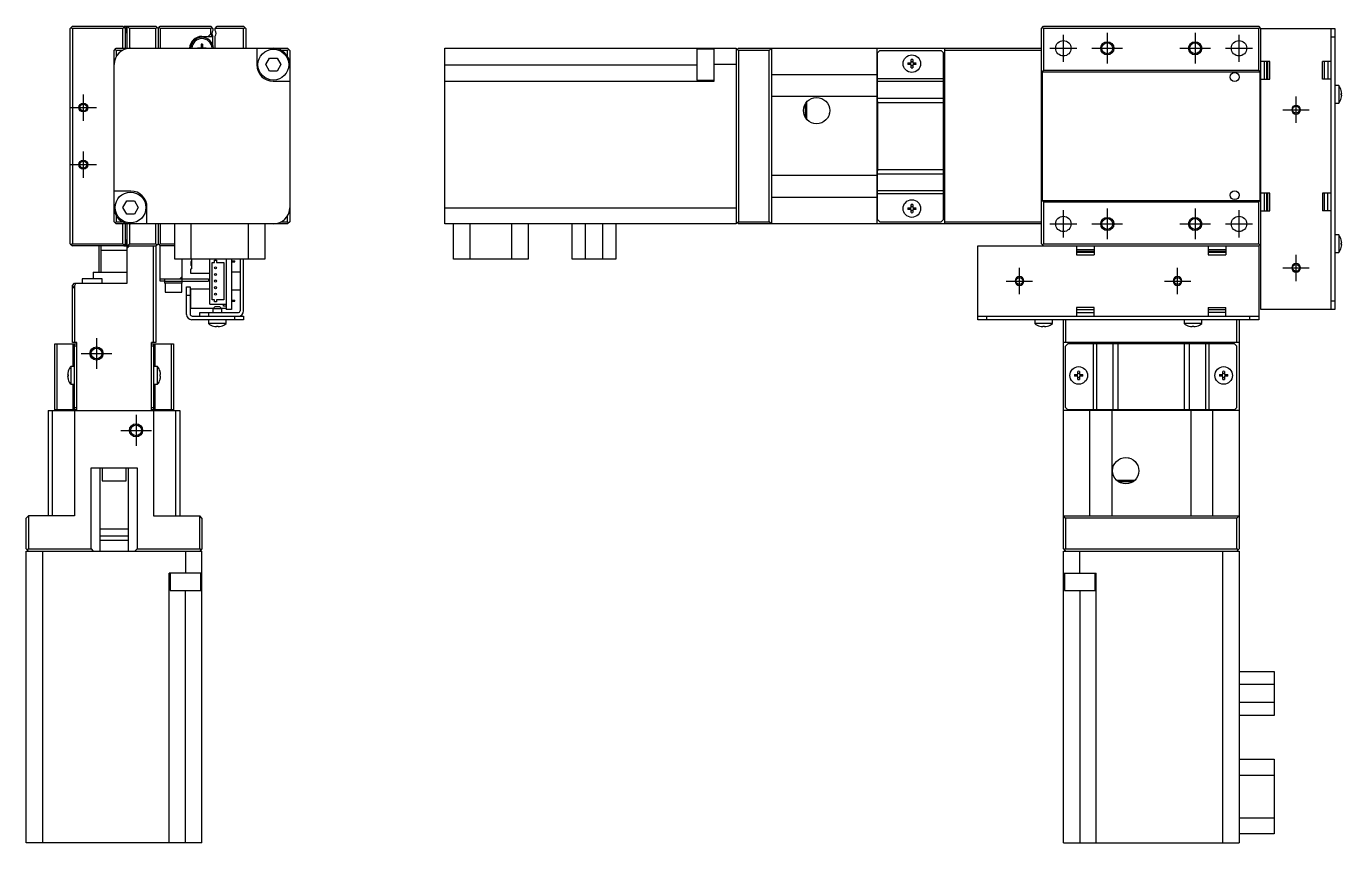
# Model space of a CAD drawing. Extents: x 0 to 616, y -8 to 372.
# Drawn here: x 316.8 to 616.4, y 94.6 to 280.5 of the extents above; entities that cross this region are included whole.
import ezdxf

# ---------------------------------------------------------------- set-up
doc = ezdxf.new("R2010")
doc.units = 0
doc.header["$LTSCALE"] = 0.5
doc.linetypes.add('CENTER', pattern=[50.8, 31.75, -6.35, 6.35, -6.35])
for name, color, linetype in [('MSM_CENTER', 1, 'CENTER'), ('MSM_CONTINUOUS', 7, 'CONTINUOUS'), ('MSM_NARROW', 5, 'CONTINUOUS')]:
    doc.layers.add(name, color=color, linetype=linetype)

msp = doc.modelspace()

# ---------------------------------------------------------------- linework, layer by layer
at = {"layer": 'MSM_CENTER'}
for p, q in [((563, 278.98), (563, 271.98)), ((583, 278.98), (583, 271.98)), ((553, 272.38), (553, 278.58)), ((593, 272.38), (593, 278.58)), ((549.9, 275.48), (556.1, 275.48)), ((559.5, 275.48), (566.5, 275.48)), ((579.5, 275.48), (586.5, 275.48)), ((589.9, 275.48), (596.1, 275.48)), ((329.81, 258.98), (329.81, 264.98)), ((606, 258.48), (606, 264.48)), ((326.81, 261.98), (332.81, 261.98)), ((603, 261.48), (609, 261.48)), ((329.81, 245.98), (329.81, 251.98)), ((326.81, 248.98), (332.81, 248.98)), ((553, 232.38), (553, 238.58)), ((563, 238.98), (563, 231.98)), ((583, 238.98), (583, 231.98)), ((593, 232.38), (593, 238.58)), ((549.9, 235.48), (556.1, 235.48)), ((559.5, 235.48), (566.5, 235.48)), ((579.5, 235.48), (586.5, 235.48)), ((589.9, 235.48), (596.1, 235.48)), ((606, 222.48), (606, 228.48)), ((543, 219.48), (543, 225.48)), ((579, 219.48), (579, 225.48)), ((603, 225.48), (609, 225.48)), ((540, 222.48), (546, 222.48)), ((576, 222.48), (582, 222.48)), ((332.81, 209.48), (332.81, 202.48)), ((329.31, 205.98), (336.31, 205.98)), ((341.81, 191.98), (341.81, 184.98)), ((338.31, 188.48), (345.31, 188.48))]:
    msp.add_line(p, q, dxfattribs=at)
at = {"layer": 'MSM_CONTINUOUS'}
for p, q in [((327.31, 280.48), (326.81, 279.98)), ((326.81, 230.98), (326.81, 279.98)), ((327.06, 280.23), (327.31, 279.98)), ((327.31, 280.48), (338.81, 280.48)), ((327.31, 279.98), (327.31, 230.98)), ((338.81, 279.98), (327.31, 279.98)), ((339.31, 279.98), (338.81, 280.48)), ((338.81, 279.98), (339.06, 280.23)), ((338.81, 275.48), (338.81, 279.98)), ((338.91, 280.38), (339.11, 280.38)), ((339.01, 280.38), (339.11, 280.48)), ((339.11, 280.48), (346.31, 280.48)), ((339.41, 280.08), (339.21, 280.08)), ((339.31, 279.98), (339.31, 275.48)), ((339.31, 279.38), (339.41, 279.38)), ((339.31, 279.08), (339.61, 279.08)), ((339.41, 279.38), (339.41, 280.08)), ((339.61, 280.48), (339.61, 279.08)), ((340.31, 279.98), (339.81, 280.48)), ((339.81, 275.48), (339.81, 280.48)), ((346.31, 279.98), (340.31, 279.98)), ((340.31, 279.98), (340.31, 275.48)), ((346.81, 279.98), (346.31, 280.48)), ((346.56, 280.23), (346.31, 279.98)), ((346.31, 275.48), (346.31, 279.98)), ((346.81, 279.98), (347.31, 280.48)), ((346.81, 279.98), (346.81, 275.48)), ((347.06, 280.23), (347.31, 279.98)), ((347.31, 280.48), (358.81, 280.48)), ((347.31, 279.98), (347.31, 275.48)), ((358.81, 279.98), (347.31, 279.98)), ((358.81, 278.78), (358.21, 278.18)), ((359.31, 279.98), (358.81, 280.48)), ((358.81, 279.98), (359.06, 280.23)), ((358.81, 278.78), (358.81, 279.98)), ((359.24, 278.18), (358.81, 278.78)), ((359.31, 279.98), (359.31, 279.54)), ((359.81, 279.98), (360.31, 280.48)), ((359.81, 279.54), (359.81, 279.98)), ((366.31, 279.98), (359.81, 279.98)), ((360.31, 280.48), (366.31, 280.48)), ((366.31, 280.48), (366.81, 279.98)), ((366.31, 279.98), (366.56, 280.23)), ((366.31, 275.48), (366.31, 279.98)), ((366.81, 279.98), (366.81, 275.48)), ((548, 279.98), (548.5, 280.48)), ((548, 230.98), (548, 279.98)), ((548.25, 280.23), (548.5, 279.98)), ((548.5, 280.48), (597.5, 280.48)), ((548.5, 279.98), (548.5, 270.48)), ((597.5, 279.98), (548.5, 279.98)), ((598, 279.98), (597.5, 280.48)), ((597.5, 279.98), (597.75, 280.23)), ((597.5, 270.48), (597.5, 279.98)), ((598, 215.98), (598, 279.98)), ((598, 279.98), (614.8, 279.98)), ((614, 215.98), (614, 279.98)), ((614.8, 279.98), (614.8, 215.98)), ((339.31, 275.98), (339.43, 275.98)), ((339.43, 275.48), (339.43, 275.98)), ((356.96, 276.38), (356.67, 276.38)), ((356.67, 276.38), (356.67, 275.59)), ((356.96, 275.85), (356.67, 275.85)), ((356.81, 278.18), (359.31, 278.18)), ((356.96, 276.38), (356.96, 275.59)), ((359.31, 276.1), (359.31, 278.22)), ((359.81, 275.48), (359.81, 278.22)), ((614.8, 277.98), (614, 277.98)), ((336.81, 274.98), (337.31, 275.48)), ((336.81, 235.98), (336.81, 274.98)), ((337.31, 274.98), (337.06, 275.23)), ((337.31, 275.48), (376.31, 275.48)), ((337.31, 274.98), (337.31, 273.64)), ((338.66, 274.98), (337.31, 274.98)), ((355.81, 275.48), (355.81, 275.53)), ((356.61, 275.53), (355.81, 275.53)), ((356.34, 275.53), (356.35, 275.48)), ((357.81, 275.53), (357.02, 275.53)), ((357.28, 275.53), (357.28, 275.48)), ((357.81, 275.48), (357.81, 275.53)), ((369.33, 275.48), (369.33, 271.69)), ((371.34, 271.75), (372.21, 273.25)), ((372.21, 273.25), (373.94, 273.25)), ((373.94, 273.25), (374.81, 271.75)), ((376.31, 274.98), (374.97, 274.98)), ((376.31, 275.48), (376.81, 274.98)), ((376.56, 275.23), (376.31, 274.98)), ((376.31, 273.64), (376.31, 274.98)), ((376.81, 274.98), (376.81, 235.98)), ((412.1, 235.48), (412.1, 275.48)), ((412.1, 275.48), (478.5, 275.48)), ((469.5, 275.25), (469.5, 268.25)), ((473.5, 275.25), (469.5, 275.25)), ((473.5, 267.99), (473.5, 275.48)), ((478.5, 275.48), (478.5, 235.48)), ((479, 275.48), (478.5, 274.98)), ((478.75, 275.23), (479, 274.98)), ((479, 275.48), (548, 275.48)), ((486, 274.98), (479, 274.98)), ((479, 274.98), (479, 235.98)), ((486, 274.98), (486.5, 275.48)), ((486, 235.98), (486, 274.98)), ((486.5, 275.48), (486.5, 235.48)), ((510.5, 275.48), (510.5, 235.48)), ((511.2, 274.98), (510.7, 274.48)), ((510.7, 236.48), (510.7, 274.48)), ((511.2, 274.98), (525.2, 274.98)), ((518.3, 272.18), (518.3, 272.91)), ((518.7, 272.91), (518.7, 272.18)), ((525.7, 274.48), (525.2, 274.98)), ((525.7, 236.48), (525.7, 274.48)), ((526, 235.48), (526, 275.48)), ((548, 274.98), (526, 274.98)), ((372.21, 270.25), (371.34, 271.75)), ((373.94, 270.25), (372.21, 270.25)), ((374.81, 271.75), (373.94, 270.25)), ((412.1, 271.69), (469.5, 271.69)), ((478.5, 271.78), (473.5, 271.78)), ((510.7, 269.73), (510.5, 269.73)), ((517.57, 272.18), (518.3, 272.18)), ((518.3, 271.78), (517.57, 271.78)), ((518.3, 271.05), (518.3, 271.78)), ((518.7, 272.18), (519.43, 272.18)), ((519.43, 271.78), (518.7, 271.78)), ((518.7, 271.78), (518.7, 271.05)), ((526, 269.73), (525.7, 269.73)), ((548.5, 270.48), (548.15, 270.13)), ((548.15, 270.13), (548.15, 240.83)), ((548.15, 270.13), (597.85, 270.13)), ((548.5, 270.48), (597.5, 270.48)), ((597.85, 270.13), (597.5, 270.48)), ((597.85, 240.83), (597.85, 270.13)), ((600, 272.48), (598, 272.48)), ((598.8, 268.48), (598.8, 272.48)), ((599.3, 272.48), (599.3, 268.48)), ((599.5, 272.48), (599.5, 268.48)), ((600, 268.48), (600, 272.48)), ((612, 268.48), (612, 272.48)), ((614, 272.48), (612, 272.48)), ((612.5, 268.48), (612.5, 272.48)), ((613.2, 272.48), (613.2, 268.48)), ((373.03, 267.99), (376.81, 267.99)), ((412.1, 267.99), (473.5, 267.99)), ((469.5, 268.25), (473.5, 268.25)), ((486.5, 269.48), (510.5, 269.48)), ((510.7, 268.6), (525.7, 268.6)), ((525.7, 267.9), (510.7, 267.9)), ((526, 269.23), (525.7, 269.23)), ((598, 268.48), (600, 268.48)), ((614, 268.48), (612, 268.48)), ((615.7, 266.98), (614.8, 266.98)), ((615.7, 266.98), (615.7, 262.98)), ((510.5, 264.48), (486.5, 264.48)), ((510.7, 266.48), (510.5, 266.48)), ((510.7, 265.48), (510.5, 265.48)), ((510.7, 264.13), (525.7, 264.13)), ((525.7, 263.73), (526, 263.73)), ((616.27, 265.87), (616.27, 265.87)), ((616.27, 265.16), (616.39, 265.16)), ((616.27, 264.8), (616.27, 265.16)), ((616.39, 264.8), (616.27, 264.8)), ((616.27, 264.09), (616.27, 264.1)), ((494.3, 259.62), (494.3, 262.94)), ((494.6, 259.24), (494.6, 263.32)), ((499.7, 260.7), (499.74, 260.7)), ((499.7, 260.51), (499.7, 260.7)), ((510.66, 262.76), (510.5, 262.76)), ((510.66, 263.36), (510.66, 247.6)), ((510.7, 263.36), (510.66, 263.36)), ((510.7, 262.31), (510.66, 262.31)), ((510.7, 261.72), (510.66, 261.72)), ((525.7, 263.07), (510.7, 263.07)), ((614.8, 262.98), (615.7, 262.98)), ((510.5, 260.26), (510.66, 260.26)), ((510.5, 257.76), (510.66, 257.76)), ((525.8, 260.48), (525.7, 260.48)), ((525.8, 250.48), (525.8, 260.48)), ((526, 260.28), (525.8, 260.48)), ((510.66, 253.21), (510.5, 253.21)), ((510.66, 250.71), (510.5, 250.71)), ((510.7, 249.24), (510.66, 249.24)), ((510.7, 248.66), (510.66, 248.66)), ((525.7, 250.48), (525.8, 250.48)), ((525.8, 250.48), (526, 250.68)), ((510.5, 246.48), (486.5, 246.48)), ((510.5, 248.21), (510.66, 248.21)), ((510.66, 247.6), (510.7, 247.6)), ((510.7, 247.9), (525.7, 247.9)), ((525.7, 246.84), (510.7, 246.84)), ((526, 247.23), (525.7, 247.23)), ((340.6, 242.97), (336.81, 242.97)), ((510.5, 245.48), (510.7, 245.48)), ((510.5, 244.48), (510.7, 244.48)), ((510.7, 243.07), (525.7, 243.07)), ((338.82, 239.22), (339.68, 240.72)), ((339.68, 240.72), (341.42, 240.72)), ((341.42, 240.72), (342.28, 239.22)), ((510.5, 241.48), (486.5, 241.48)), ((510.5, 241.23), (510.7, 241.23)), ((525.7, 242.36), (510.7, 242.36)), ((518.3, 239.18), (518.3, 239.91)), ((518.7, 239.91), (518.7, 239.18)), ((525.7, 241.73), (526, 241.73)), ((525.7, 241.23), (526, 241.23)), ((548.15, 240.83), (548.5, 240.48)), ((548.15, 240.83), (597.85, 240.83)), ((548.5, 240.48), (548.5, 230.98)), ((548.5, 240.48), (597.5, 240.48)), ((597.5, 240.48), (597.85, 240.83)), ((597.5, 230.98), (597.5, 240.48)), ((600, 242.48), (598, 242.48)), ((598.8, 238.48), (598.8, 242.48)), ((599.3, 242.48), (599.3, 238.48)), ((599.5, 242.48), (599.5, 238.48)), ((600, 238.48), (600, 242.48)), ((614, 242.48), (612, 242.48)), ((612, 242.48), (612, 238.48)), ((612.5, 238.48), (612.5, 242.48)), ((613.2, 238.48), (613.2, 242.48)), ((337.31, 237.33), (337.31, 235.98)), ((339.68, 237.72), (338.82, 239.22)), ((341.42, 237.72), (339.68, 237.72)), ((342.28, 239.22), (341.42, 237.72)), ((344.3, 235.48), (344.3, 239.27)), ((376.31, 235.98), (376.31, 237.33)), ((412.1, 239.18), (478.5, 239.18)), ((517.57, 239.18), (518.3, 239.18)), ((518.3, 238.78), (517.57, 238.78)), ((518.3, 238.05), (518.3, 238.78)), ((518.7, 239.18), (519.43, 239.18)), ((519.43, 238.78), (518.7, 238.78)), ((518.7, 238.78), (518.7, 238.05)), ((598, 238.48), (600, 238.48)), ((614, 238.48), (612, 238.48)), ((337.31, 235.48), (336.81, 235.98)), ((337.06, 235.73), (337.31, 235.98)), ((337.31, 235.98), (338.66, 235.98)), ((376.31, 235.48), (337.31, 235.48)), ((338.81, 230.98), (338.81, 235.48)), ((339.31, 235.48), (339.31, 230.98)), ((339.31, 234.98), (339.43, 234.98)), ((339.43, 234.98), (339.43, 235.48)), ((339.81, 221.98), (339.81, 235.48)), ((340.31, 235.48), (340.31, 230.98)), ((346.31, 230.98), (346.31, 235.48)), ((346.81, 235.48), (346.81, 230.98)), ((347.31, 235.48), (347.31, 230.98)), ((350.61, 227.48), (350.61, 235.48)), ((354.31, 235.48), (354.31, 227.48)), ((367.41, 227.48), (367.41, 235.48)), ((371.11, 235.48), (371.11, 227.48)), ((374.97, 235.98), (376.31, 235.98)), ((376.56, 235.73), (376.31, 235.98)), ((376.81, 235.98), (376.31, 235.48)), ((478.5, 235.48), (412.1, 235.48)), ((414.1, 227.48), (414.1, 235.48)), ((417.8, 235.48), (417.8, 227.48)), ((427.4, 227.48), (427.4, 235.48)), ((431.1, 235.48), (431.1, 227.48)), ((441.1, 227.48), (441.1, 235.48)), ((444.1, 235.48), (444.1, 227.48)), ((448.1, 227.48), (448.1, 235.48)), ((451.1, 235.48), (451.1, 227.48)), ((479, 235.48), (478.5, 235.98)), ((479, 235.98), (478.75, 235.73)), ((479, 235.98), (486, 235.98)), ((548, 235.48), (479, 235.48)), ((486.5, 235.48), (486, 235.98)), ((510.7, 236.48), (511.2, 235.98)), ((511.2, 235.98), (525.2, 235.98)), ((525.2, 235.98), (525.7, 236.48)), ((526, 235.98), (548, 235.98)), ((326.81, 230.98), (327.31, 230.48)), ((327.31, 230.98), (327.06, 230.73)), ((327.31, 230.98), (338.81, 230.98)), ((339.06, 230.73), (338.81, 230.98)), ((338.81, 230.48), (339.31, 230.98)), ((339.21, 230.88), (339.41, 230.88)), ((339.31, 231.88), (339.61, 231.88)), ((339.41, 231.58), (339.31, 231.58)), ((339.41, 230.88), (339.41, 231.58)), ((339.61, 230.48), (339.61, 231.88)), ((339.81, 230.48), (340.31, 230.98)), ((340.31, 230.98), (346.31, 230.98)), ((346.31, 230.98), (346.56, 230.73)), ((346.31, 230.48), (346.81, 230.98)), ((347.31, 230.48), (346.81, 230.98)), ((347.31, 230.98), (347.06, 230.73)), ((347.31, 230.98), (350.61, 230.98)), ((548.5, 230.48), (548, 230.98)), ((548.5, 230.98), (548.25, 230.73)), ((548.5, 230.98), (597.5, 230.98)), ((597.75, 230.73), (597.5, 230.98)), ((597.5, 230.48), (598, 230.98)), ((615.7, 232.98), (614.8, 232.98)), ((615.7, 232.98), (615.7, 228.98)), ((616.27, 231.87), (616.27, 231.87)), ((616.27, 231.16), (616.39, 231.16)), ((616.27, 230.8), (616.27, 231.16)), ((616.39, 230.8), (616.27, 230.8)), ((338.81, 230.48), (327.31, 230.48)), ((333.31, 230.48), (333.31, 224.48)), ((333.81, 230.48), (333.81, 224.48)), ((333.81, 229.48), (339.81, 229.48)), ((339.11, 230.58), (338.91, 230.58)), ((339.11, 230.48), (339.01, 230.58)), ((339.11, 230.48), (346.31, 230.48)), ((339.81, 229.98), (340.31, 230.48)), ((345.81, 208.48), (345.81, 230.48)), ((346.31, 230.48), (346.31, 208.48)), ((347.31, 222.48), (347.31, 230.48)), ((350.61, 230.48), (347.31, 230.48)), ((533.5, 213.68), (533.5, 230.48)), ((533.5, 230.48), (597.5, 230.48)), ((556, 230.48), (556, 228.48)), ((556, 229.68), (560, 229.68)), ((560, 229.18), (556, 229.18)), ((560, 228.98), (556, 228.98)), ((556, 228.48), (560, 228.48)), ((560, 230.48), (560, 228.48)), ((586, 230.48), (586, 228.48)), ((586, 229.68), (590, 229.68)), ((590, 229.18), (586, 229.18)), ((590, 228.98), (586, 228.98)), ((586, 228.48), (590, 228.48)), ((590, 230.48), (590, 228.48)), ((597.5, 230.48), (597.5, 213.68)), ((614.8, 228.98), (615.7, 228.98)), ((616.27, 230.09), (616.27, 230.1)), ((371.11, 227.48), (350.61, 227.48)), ((352.31, 221.98), (352.31, 227.48)), ((354.31, 226.93), (354.31, 226.03)), ((354.41, 226.93), (354.31, 226.93)), ((354.41, 226.56), (354.31, 226.56)), ((354.41, 226.41), (354.31, 226.41)), ((354.41, 226.03), (354.31, 226.03)), ((354.31, 225.23), (354.41, 225.23)), ((354.31, 224.23), (354.31, 225.23)), ((354.41, 227.48), (354.41, 225.23)), ((358.61, 217.23), (358.61, 227.48)), ((359.11, 226.73), (359.66, 226.73)), ((359.11, 218.23), (359.11, 226.73)), ((359.66, 227.23), (360.16, 227.23)), ((359.66, 226.73), (359.66, 227.23)), ((360.16, 227.23), (360.16, 226.73)), ((360.16, 226.73), (361.81, 226.73)), ((361.81, 226.73), (361.81, 218.23)), ((362.31, 227.48), (362.31, 215.98)), ((363.51, 227.48), (363.51, 215.98)), ((363.51, 227.11), (364.31, 227.11)), ((363.51, 226.86), (364.31, 226.86)), ((364.31, 226.86), (364.31, 227.11)), ((365.51, 227.48), (365.51, 215.68)), ((366.31, 215.68), (366.31, 227.48)), ((431.1, 227.48), (414.1, 227.48)), ((451.1, 227.48), (441.1, 227.48)), ((327.31, 221.48), (327.81, 221.98)), ((328.12, 221.98), (327.81, 221.37)), ((327.81, 221.98), (339.81, 221.98)), ((334.06, 222.98), (329.56, 222.98)), ((329.56, 222.98), (329.56, 221.98)), ((332.06, 224.48), (339.81, 224.48)), ((332.06, 224.48), (332.06, 222.98)), ((334.06, 221.98), (334.06, 222.98)), ((347.31, 222.98), (358.31, 222.98)), ((348.31, 222.48), (347.31, 222.48)), ((348.31, 222.98), (348.31, 221.98)), ((348.31, 222.48), (358.31, 222.48)), ((352.31, 221.98), (348.31, 221.98)), ((348.41, 221.98), (348.41, 219.98)), ((352.31, 223.48), (351.81, 222.98)), ((352.21, 219.98), (352.21, 221.98)), ((358.61, 224.23), (354.31, 224.23)), ((358.31, 222.98), (358.31, 222.48)), ((365.51, 224.48), (363.51, 224.48)), ((327.31, 208.48), (327.31, 221.48)), ((327.81, 221.37), (327.31, 220.87)), ((327.81, 221.37), (327.81, 208.48)), ((348.41, 219.98), (352.21, 219.98)), ((353.31, 214.88), (353.31, 221.18)), ((353.31, 221.18), (354.11, 221.18)), ((354.11, 219.18), (353.31, 219.18)), ((354.11, 221.18), (354.11, 214.98)), ((354.31, 216.23), (354.31, 220.73)), ((354.31, 220.73), (358.61, 220.73)), ((363.51, 220.48), (365.51, 220.48)), ((359.36, 216.23), (354.31, 216.23)), ((358.61, 217.23), (362.31, 217.23)), ((359.66, 218.23), (359.11, 218.23)), ((359.51, 216.38), (359.31, 216.18)), ((361.31, 216.18), (359.31, 216.18)), ((359.31, 216.18), (359.31, 215.28)), ((359.81, 216.68), (359.51, 216.38)), ((359.66, 217.73), (359.66, 218.23)), ((360.16, 217.73), (359.66, 217.73)), ((359.81, 216.68), (360.81, 216.68)), ((361.81, 218.23), (360.16, 218.23)), ((360.16, 218.23), (360.16, 217.73)), ((361.11, 216.38), (360.81, 216.68)), ((361.31, 216.18), (361.11, 216.38)), ((362.31, 216.23), (361.26, 216.23)), ((361.31, 215.28), (361.31, 216.18)), ((361.76, 216.78), (361.76, 217.23)), ((362.31, 216.78), (361.76, 216.78)), ((363.51, 215.98), (362.31, 215.98)), ((363.51, 218.11), (364.31, 218.11)), ((363.51, 217.86), (364.31, 217.86)), ((364.31, 217.86), (364.31, 218.11)), ((556, 216.48), (556, 214.48)), ((560, 216.48), (556, 216.48)), ((556, 215.98), (560, 215.98)), ((560, 214.48), (560, 216.48)), ((586, 216.48), (590, 216.48)), ((586, 216.48), (586, 214.48)), ((586, 215.98), (590, 215.98)), ((590, 214.48), (590, 216.48)), ((614.8, 215.98), (598, 215.98)), ((614, 217.98), (614.8, 217.98)), ((366.31, 213.68), (354.51, 213.68)), ((354.61, 214.48), (366.31, 214.48)), ((356.31, 214.48), (356.31, 215.28)), ((356.31, 215.28), (365.11, 215.28)), ((358.31, 215.28), (358.31, 214.48)), ((358.31, 213.68), (358.31, 212.78)), ((362.31, 212.78), (358.31, 212.78)), ((362.31, 212.78), (362.31, 213.68)), ((364.31, 213.68), (364.31, 214.48)), ((366.31, 214.48), (366.31, 213.68)), ((533.5, 214.48), (597.5, 214.48)), ((597.5, 213.68), (533.5, 213.68)), ((535.5, 214.48), (535.5, 213.68)), ((546.5, 213.68), (546.5, 212.78)), ((550.5, 212.78), (546.5, 212.78)), ((550.5, 212.78), (550.5, 213.68)), ((553, 161.48), (553, 213.68)), ((553.5, 213.68), (553.5, 208.48)), ((556, 215.28), (560, 215.28)), ((580.5, 213.68), (580.5, 212.78)), ((584.5, 212.78), (580.5, 212.78)), ((584.5, 212.78), (584.5, 213.68)), ((590, 215.28), (586, 215.28)), ((592.5, 208.48), (592.5, 213.68)), ((593, 213.68), (593, 161.48)), ((595.5, 213.68), (595.5, 214.48)), ((359.42, 212.21), (359.43, 212.21)), ((360.13, 212.21), (360.49, 212.21)), ((360.13, 212.09), (360.13, 212.21)), ((360.49, 212.21), (360.49, 212.09)), ((361.2, 212.21), (361.2, 212.21)), ((547.61, 212.21), (547.61, 212.21)), ((548.32, 212.21), (548.68, 212.21)), ((548.32, 212.09), (548.32, 212.21)), ((548.68, 212.21), (548.68, 212.09)), ((549.38, 212.21), (549.39, 212.21)), ((581.61, 212.21), (581.61, 212.21)), ((582.32, 212.21), (582.68, 212.21)), ((582.32, 212.09), (582.32, 212.21)), ((582.68, 212.21), (582.68, 212.09)), ((583.38, 212.21), (583.39, 212.21)), ((323.31, 193.18), (323.31, 208.18)), ((323.31, 208.18), (328.31, 208.18)), ((323.75, 208.18), (323.75, 193.18)), ((328.31, 208.48), (327.31, 208.48)), ((327.52, 202.98), (327.52, 208.18)), ((327.81, 193.18), (327.81, 208.18)), ((328.31, 207.68), (327.81, 207.68)), ((328.31, 192.98), (328.31, 208.48)), ((346.31, 208.48), (345.31, 208.48)), ((345.31, 192.98), (345.31, 208.48)), ((345.31, 208.18), (350.31, 208.18)), ((345.81, 207.68), (345.31, 207.68)), ((345.81, 208.18), (345.81, 193.18)), ((346.11, 208.18), (346.11, 202.98)), ((349.87, 193.18), (349.87, 208.18)), ((350.31, 208.18), (350.31, 193.18)), ((593, 208.48), (553, 208.48)), ((554, 208.18), (553.5, 207.68)), ((553.5, 193.68), (553.5, 207.68)), ((592, 208.18), (554, 208.18)), ((558.75, 208.48), (558.75, 208.18)), ((559.25, 208.48), (559.25, 208.18)), ((559.88, 193.18), (559.88, 208.18)), ((560.58, 208.18), (560.58, 193.18)), ((564.35, 193.18), (564.35, 208.18)), ((564.75, 208.18), (564.75, 208.48)), ((565.41, 208.18), (565.41, 193.18)), ((568.2, 208.48), (568, 208.28)), ((578, 208.28), (568, 208.28)), ((568, 208.28), (568, 208.18)), ((578, 208.28), (577.8, 208.48)), ((578, 208.18), (578, 208.28)), ((580.58, 193.18), (580.58, 208.18)), ((581.25, 208.48), (581.25, 208.18)), ((581.64, 208.18), (581.64, 193.18)), ((585.41, 193.18), (585.41, 208.18)), ((586.12, 208.18), (586.12, 193.18)), ((586.75, 208.18), (586.75, 208.48)), ((587.25, 208.18), (587.25, 208.48)), ((592.5, 207.68), (592, 208.18)), ((592.5, 193.68), (592.5, 207.68)), ((326.23, 201.18), (326.36, 201.18)), ((326.36, 200.78), (326.23, 200.78)), ((326.36, 201.93), (326.36, 201.91)), ((326.36, 201.18), (326.36, 200.78)), ((326.92, 202.98), (326.92, 198.98)), ((327.81, 202.98), (326.92, 202.98)), ((346.71, 202.98), (345.81, 202.98)), ((346.71, 198.98), (346.71, 202.98)), ((347.27, 201.91), (347.27, 201.93)), ((347.27, 201.18), (347.4, 201.18)), ((347.27, 200.78), (347.27, 201.18)), ((347.4, 200.78), (347.27, 200.78)), ((555.57, 201.18), (556.3, 201.18)), ((556.3, 200.78), (555.57, 200.78)), ((556.3, 201.18), (556.3, 201.91)), ((556.3, 200.05), (556.3, 200.78)), ((556.7, 201.91), (556.7, 201.18)), ((556.7, 201.18), (557.43, 201.18)), ((557.43, 200.78), (556.7, 200.78)), ((556.7, 200.78), (556.7, 200.05)), ((588.57, 201.18), (589.3, 201.18)), ((589.3, 200.78), (588.57, 200.78)), ((589.3, 201.18), (589.3, 201.91)), ((589.3, 200.05), (589.3, 200.78)), ((589.7, 201.91), (589.7, 201.18)), ((589.7, 201.18), (590.43, 201.18)), ((589.7, 200.78), (589.7, 200.05)), ((590.43, 200.78), (589.7, 200.78)), ((326.36, 200.05), (326.36, 200.03)), ((326.92, 198.98), (327.81, 198.98)), ((327.52, 193.18), (327.52, 198.98)), ((345.81, 198.98), (346.71, 198.98)), ((346.11, 198.98), (346.11, 193.18)), ((347.27, 200.03), (347.27, 200.05)), ((321.81, 192.98), (321.81, 168.98)), ((321.81, 192.98), (351.81, 192.98)), ((322.81, 168.98), (322.81, 192.98)), ((328.31, 193.18), (323.31, 193.18)), ((327.81, 193.68), (328.31, 193.68)), ((327.81, 192.98), (327.81, 168.98)), ((345.31, 193.68), (345.81, 193.68)), ((350.31, 193.18), (345.31, 193.18)), ((345.81, 192.98), (345.81, 168.98)), ((350.81, 192.98), (350.81, 168.98)), ((351.81, 192.98), (351.81, 168.98)), ((593, 192.98), (553, 192.98)), ((553.5, 193.68), (554, 193.18)), ((592, 193.18), (554, 193.18)), ((558.75, 193.18), (558.75, 192.98)), ((559, 168.98), (559, 192.98)), ((562, 193.18), (562, 192.98)), ((563, 193.18), (563, 192.98)), ((564, 192.98), (564, 168.98)), ((565.12, 193.18), (565.12, 193.15)), ((565.12, 193.15), (580.88, 193.15)), ((565.72, 193.15), (565.72, 192.98)), ((566.17, 193.18), (566.17, 193.15)), ((566.76, 193.18), (566.76, 193.15)), ((568.22, 192.98), (568.22, 193.15)), ((570.72, 192.98), (570.72, 193.15)), ((575.27, 193.15), (575.27, 192.98)), ((577.77, 193.15), (577.77, 192.98)), ((579.24, 193.18), (579.24, 193.15)), ((579.82, 193.18), (579.82, 193.15)), ((580.27, 192.98), (580.27, 193.15)), ((580.88, 193.15), (580.88, 193.18)), ((582, 192.98), (582, 168.98)), ((583, 192.98), (583, 193.18)), ((584, 192.98), (584, 193.18)), ((587, 192.98), (587, 168.98)), ((587.25, 192.98), (587.25, 193.18)), ((592, 193.18), (592.5, 193.68)), ((331.56, 179.98), (342.06, 179.98)), ((331.56, 161.48), (331.56, 179.98)), ((333.56, 179.98), (333.56, 160.98)), ((334.06, 179.98), (334.06, 176.98)), ((339.56, 176.98), (339.56, 179.98)), ((340.06, 160.98), (340.06, 179.98)), ((342.06, 179.98), (342.06, 161.48)), ((567.78, 182.18), (567.78, 182.23)), ((567.97, 182.18), (567.78, 182.18)), ((334.06, 176.98), (339.56, 176.98)), ((569.24, 177.08), (565.16, 177.08)), ((568.86, 176.78), (565.54, 176.78)), ((317.31, 168.98), (316.81, 168.48)), ((316.81, 161.48), (316.81, 168.48)), ((327.81, 168.98), (317.31, 168.98)), ((317.31, 168.98), (317.31, 161.48)), ((345.81, 168.98), (356.31, 168.98)), ((356.31, 161.48), (356.31, 168.98)), ((356.81, 168.48), (356.31, 168.98)), ((356.81, 168.48), (356.81, 161.48)), ((553, 168.98), (593, 168.98)), ((553.5, 168.48), (553, 168.98)), ((553.5, 168.48), (553.5, 161.48)), ((592.5, 168.48), (553.5, 168.48)), ((593, 168.98), (592.5, 168.48)), ((592.5, 161.48), (592.5, 168.48)), ((340.06, 165.98), (333.56, 165.98)), ((333.56, 164.48), (340.06, 164.48)), ((333.56, 163.48), (340.06, 163.48)), ((316.81, 161.48), (317.31, 160.98)), ((316.81, 94.58), (316.81, 160.98)), ((316.81, 160.98), (356.81, 160.98)), ((317.06, 161.23), (317.31, 161.48)), ((317.31, 161.48), (331.56, 161.48)), ((320.51, 160.98), (320.51, 94.58)), ((331.56, 161.48), (332.06, 160.98)), ((341.56, 160.98), (342.06, 161.48)), ((342.06, 161.48), (356.31, 161.48)), ((353.11, 155.98), (353.11, 160.98)), ((356.31, 161.48), (356.56, 161.23)), ((356.81, 161.48), (356.31, 160.98)), ((356.81, 94.58), (356.81, 160.98)), ((553, 161.48), (553.5, 160.98)), ((553, 160.98), (593, 160.98)), ((553, 94.58), (553, 160.98)), ((553.25, 161.23), (553.5, 161.48)), ((553.5, 161.48), (592.5, 161.48)), ((556.7, 160.98), (556.7, 155.98)), ((589.3, 94.58), (589.3, 160.98)), ((592.5, 161.48), (592.75, 161.23)), ((593, 161.48), (592.5, 160.98)), ((593, 160.98), (593, 94.58)), ((356.81, 155.98), (349.33, 155.98)), ((349.33, 94.58), (349.33, 155.98)), ((349.58, 155.98), (349.58, 151.98)), ((356.58, 151.98), (356.58, 155.98)), ((553, 155.98), (560.49, 155.98)), ((553.23, 155.98), (553.23, 151.98)), ((560.23, 151.98), (560.23, 155.98)), ((560.49, 94.58), (560.49, 155.98)), ((349.58, 151.98), (356.58, 151.98)), ((353.03, 151.98), (353.03, 94.58)), ((553.23, 151.98), (560.23, 151.98)), ((556.79, 94.58), (556.79, 151.98)), ((593, 133.58), (601, 133.58)), ((601, 133.58), (601, 123.58)), ((601, 130.58), (593, 130.58)), ((593, 126.58), (601, 126.58)), ((601, 123.58), (593, 123.58)), ((593, 113.58), (601, 113.58)), ((601, 113.58), (601, 96.58)), ((601, 109.88), (593, 109.88)), ((593, 100.28), (601, 100.28)), ((601, 96.58), (593, 96.58)), ((356.81, 94.58), (316.81, 94.58)), ((553, 94.58), (593, 94.58))]:
    msp.add_line(p, q, dxfattribs=at)
for centre, radius in [((553, 275.48), 1.75), ((563, 275.48), 1.23), ((583, 275.48), 1.23), ((593, 275.48), 1.75), ((373.08, 271.75), 3.5), ((518.5, 271.98), 2), ((592, 268.93), 1.02), ((496.8, 261.28), 3), ((329.81, 261.98), 0.783), ((606, 261.48), 0.783), ((329.81, 248.98), 0.783), ((340.55, 239.22), 3.5), ((592, 242.03), 1.02), ((518.5, 238.98), 2), ((553, 235.48), 1.75), ((563, 235.48), 1.23), ((583, 235.48), 1.23), ((593, 235.48), 1.75), ((359.91, 225.48), 0.25), ((606, 225.48), 0.783), ((359.91, 223.98), 0.25), ((359.91, 222.48), 0.25), ((543, 222.48), 0.783), ((579, 222.48), 0.783), ((359.91, 220.98), 0.25), ((359.91, 219.48), 0.25), ((332.81, 205.98), 1.23), ((556.5, 200.98), 2), ((589.5, 200.98), 2), ((341.81, 188.48), 1.23), ((567.2, 179.28), 3)]:
    msp.add_circle(centre, radius, dxfattribs=at)
for centre, radius, start, end in [((339.11, 280.08), 0.3, 0, 90), ((339.11, 279.38), 0.3, 311.8103, 0), ((360.06, 278.88), 1, 138.5904, 221.4096), ((359.06, 278.88), 1, 318.5904, 41.4096), ((356.81, 275.38), 2.8, 90, 177.9533), ((356.81, 275.38), 2.6, 2.2042, 177.7958), ((356.81, 275.38), 2.3, 2.4919, 177.5081), ((340.51, 271.78), 3.7, 90, 180), ((356.61, 275.59), 0.06, 270, 0), ((357.02, 275.59), 0.06, 180, 270), ((373.11, 271.78), 3.7, 0, 90), ((518.5, 271.98), 0.95, 77.8468, 102.1532), ((373.03, 271.69), 3.7, 180, 270), ((518.5, 271.98), 0.95, 167.8468, 192.1532), ((518.5, 271.98), 0.435, 152.6335, 207.3665), ((518.5, 271.98), 0.435, 62.6335, 117.3665), ((518.5, 271.98), 0.435, 242.6335, 297.3665), ((518.5, 271.98), 0.95, 257.8468, 282.1532), ((518.5, 271.98), 0.435, 332.6335, 27.3665), ((518.5, 271.98), 0.95, 347.8468, 12.1532), ((613.2, 264.98), 3.2, 16.1225, 38.6822), ((613.2, 264.98), 3.2, 321.3178, 343.8775), ((613.2, 264.98), 3.19, 3.2297, 16.1067), ((613.2, 264.98), 3.19, 343.8933, 356.7703), ((340.6, 239.27), 3.7, 0, 90), ((518.5, 238.98), 0.95, 77.8468, 102.1532), ((340.51, 239.18), 3.7, 180, 270), ((373.11, 239.18), 3.7, 270, 0), ((518.5, 238.98), 0.95, 167.8468, 192.1532), ((518.5, 238.98), 0.435, 152.6335, 207.3665), ((518.5, 238.98), 0.435, 62.6335, 117.3665), ((518.5, 238.98), 0.435, 242.6335, 297.3665), ((518.5, 238.98), 0.95, 257.8468, 282.1532), ((518.5, 238.98), 0.435, 332.6335, 27.3665), ((518.5, 238.98), 0.95, 347.8468, 12.1532), ((339.11, 230.88), 0.3, 270, 0), ((339.11, 231.58), 0.3, 0, 48.1897), ((613.2, 230.98), 3.2, 16.1225, 38.6822), ((613.2, 230.98), 3.19, 3.2297, 16.1067), ((613.2, 230.98), 3.19, 343.8933, 356.7703), ((613.2, 230.98), 3.2, 321.3178, 343.8775), ((354.51, 214.88), 1.2, 180, 270), ((354.61, 214.98), 0.5, 180, 270), ((360.31, 215.28), 3.2, 231.3178, 253.8775), ((360.31, 215.28), 3.2, 286.1225, 308.6822), ((365.11, 215.68), 0.4, 270, 0), ((365.11, 215.68), 1.2, 270, 0), ((548.5, 215.28), 3.2, 231.3178, 253.8775), ((548.5, 215.28), 3.2, 286.1225, 308.6822), ((582.5, 215.28), 3.2, 231.3178, 253.8775), ((582.5, 215.28), 3.2, 286.1225, 308.6822), ((360.31, 215.28), 3.19, 253.8933, 266.7703), ((360.31, 215.28), 3.19, 273.2297, 286.1067), ((548.5, 215.28), 3.19, 253.8933, 266.7703), ((548.5, 215.28), 3.19, 273.2297, 286.1067), ((582.5, 215.28), 3.19, 253.8933, 266.7703), ((582.5, 215.28), 3.19, 273.2297, 286.1067), ((329.41, 200.98), 3.19, 163.0947, 176.4096), ((329.41, 200.98), 3.19, 183.5904, 196.9053), ((329.41, 200.98), 3.2, 141.3178, 162.73), ((344.21, 200.98), 3.2, 17.27, 38.6822), ((344.21, 200.98), 3.19, 3.5904, 16.9053), ((344.21, 200.98), 3.19, 343.0947, 356.4096), ((556.5, 200.98), 0.95, 167.8468, 192.1532), ((556.5, 200.98), 0.435, 152.6335, 207.3665), ((556.5, 200.98), 0.95, 77.8468, 102.1532), ((556.5, 200.98), 0.435, 62.6335, 117.3665), ((556.5, 200.98), 0.435, 332.6335, 27.3665), ((556.5, 200.98), 0.95, 347.8468, 12.1532), ((589.5, 200.98), 0.95, 167.8468, 192.1532), ((589.5, 200.98), 0.435, 152.6335, 207.3665), ((589.5, 200.98), 0.95, 77.8468, 102.1532), ((589.5, 200.98), 0.435, 62.6335, 117.3665), ((589.5, 200.98), 0.435, 332.6335, 27.3665), ((589.5, 200.98), 0.95, 347.8468, 12.1532), ((329.41, 200.98), 3.2, 197.27, 218.6822), ((344.21, 200.98), 3.2, 321.3178, 342.73), ((556.5, 200.98), 0.435, 242.6335, 297.3665), ((556.5, 200.98), 0.95, 257.8468, 282.1532), ((589.5, 200.98), 0.435, 242.6335, 297.3665), ((589.5, 200.98), 0.95, 257.8468, 282.1532)]:
    msp.add_arc(centre, radius, start, end, dxfattribs=at)
at = {"layer": 'MSM_NARROW'}
for centre, radius in [((563, 275.48), 1.5), ((583, 275.48), 1.5), ((329.81, 261.98), 1), ((329.81, 248.98), 1), ((563, 235.48), 1.5), ((583, 235.48), 1.5), ((332.81, 205.98), 1.5), ((341.81, 188.48), 1.5)]:
    msp.add_circle(centre, radius, dxfattribs=at)
at = {"layer": 'MSM_NARROW', "extrusion": (0, 0, -1)}
for centre in [(-606, 261.48), (-606, 225.48), (-543, 222.48), (-579, 222.48)]:
    msp.add_circle(centre, 1, dxfattribs=at)

doc.saveas('drawing.dxf')
